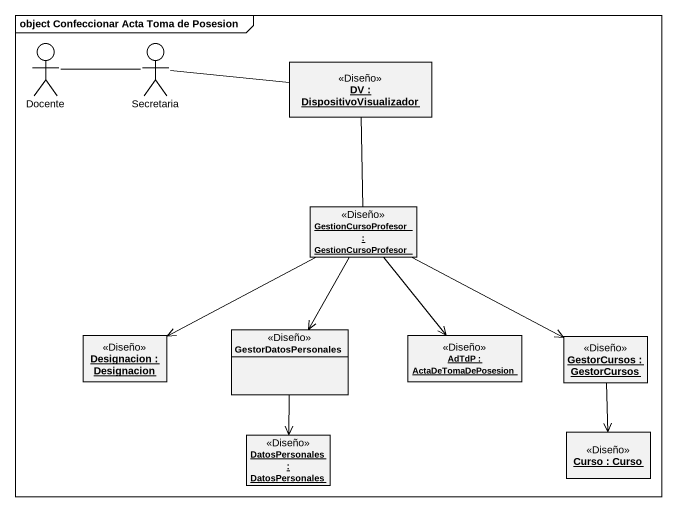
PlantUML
@startuml
mainframe object Confeccionar Acta Toma de Posesion
allowmixing
hide circle
hide empty members
actor Docente
actor Secretaria
object "DV : DispositivoVisualizador" as DV <<Diseño>>
object "GestionCursoProfesor : GestionCursoProfesor" as GestionCursoProfesor <<Diseño>>
object "Designacion : Designacion" as Designacion <<Diseño>>
class GestorDatosPersonales <<Diseño>>
object "AdTdP : ActaDeTomaDePosesion" as AdTdP <<Diseño>>
object "GestorCursos : GestorCursos" as GestorCursos <<Diseño>>
object "DatosPersonales : DatosPersonales" as DatosPersonales <<Diseño>>
object "Curso : Curso" as Curso <<Diseño>>
Secretaria -left- Docente
Secretaria -right- DV
GestionCursoProfesor -up- DV
GestionCursoProfesor -right-> GestorCursos
Designacion <-right- GestionCursoProfesor
GestorDatosPersonales <-up- GestionCursoProfesor
GestorDatosPersonales --> DatosPersonales
AdTdP <-up- GestionCursoProfesor
GestorCursos --> Curso
@enduml
